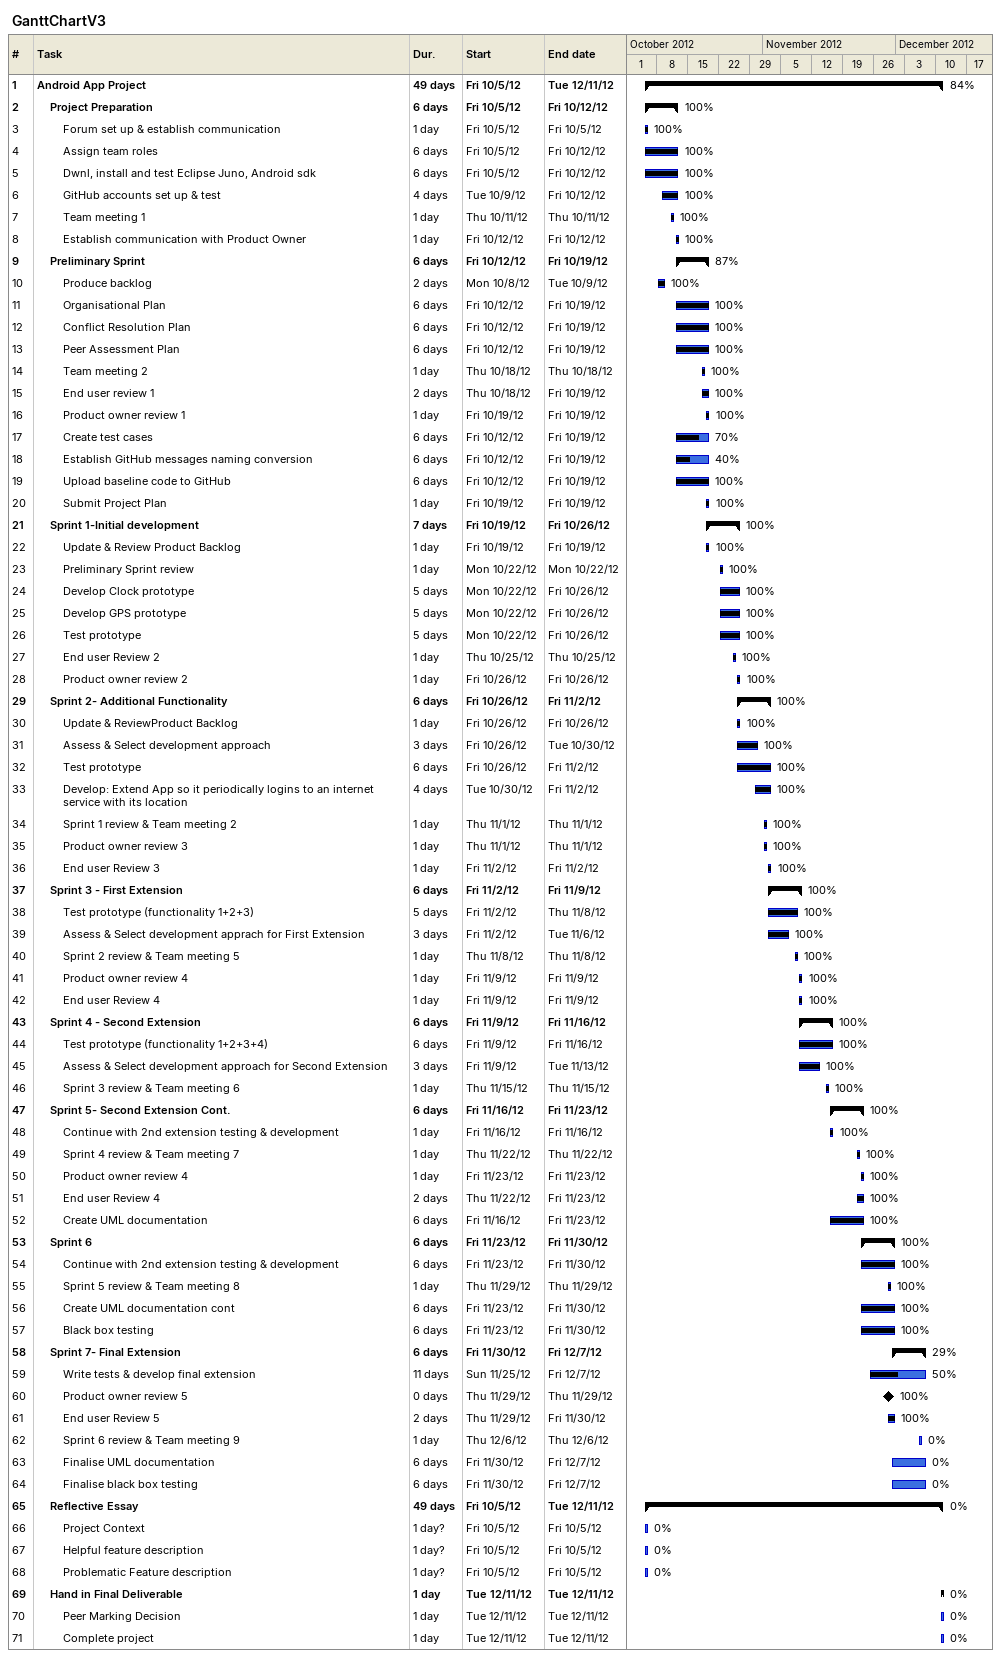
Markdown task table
GanttChartV3

| ID | Level | Task | Duration | Start | Finish | % complete |
|---|---|---|---|---|---|---|
| 1 | 1 | **Android App Project** | 49d | 2012-10-05 | 2012-12-11 | 84 |
| 2 | 2 | **Project Preparation** | 6d | 2012-10-05 | 2012-10-12 | 100 |
| 3 | 3 | Forum set up & establish communication | 1d | 2012-10-05 | 2012-10-05 | 100 |
| 4 | 3 | Assign team roles | 6d | 2012-10-05 | 2012-10-12 | 100 |
| 5 | 3 | Dwnl, install and test Eclipse Juno, Android sdk | 6d | 2012-10-05 | 2012-10-12 | 100 |
| 6 | 3 | GitHub accounts set up & test | 4d | 2012-10-09 | 2012-10-12 | 100 |
| 7 | 3 | Team meeting 1 | 1d | 2012-10-11 | 2012-10-11 | 100 |
| 8 | 3 | Establish communication with Product Owner | 1d | 2012-10-12 | 2012-10-12 | 100 |
| 9 | 2 | **Preliminary Sprint** | 6d | 2012-10-12 | 2012-10-19 | 87 |
| 10 | 3 | Produce backlog | 2d | 2012-10-08 | 2012-10-09 | 100 |
| 11 | 3 | Organisational Plan | 6d | 2012-10-12 | 2012-10-19 | 100 |
| 12 | 3 | Conflict Resolution Plan | 6d | 2012-10-12 | 2012-10-19 | 100 |
| 13 | 3 | Peer Assessment Plan | 6d | 2012-10-12 | 2012-10-19 | 100 |
| 14 | 3 | Team meeting 2 | 1d | 2012-10-18 | 2012-10-18 | 100 |
| 15 | 3 | End user review 1 | 2d | 2012-10-18 | 2012-10-19 | 100 |
| 16 | 3 | Product owner review 1 | 1d | 2012-10-19 | 2012-10-19 | 100 |
| 17 | 3 | Create test cases | 6d | 2012-10-12 | 2012-10-19 | 70 |
| 18 | 3 | Establish GitHub messages naming conversion | 6d | 2012-10-12 | 2012-10-19 | 40 |
| 19 | 3 | Upload baseline code to GitHub | 6d | 2012-10-12 | 2012-10-19 | 100 |
| 20 | 3 | Submit Project Plan | 1d | 2012-10-19 | 2012-10-19 | 100 |
| 21 | 2 | **Sprint 1-Initial development** | 7d | 2012-10-19 | 2012-10-26 | 100 |
| 22 | 3 | Update & Review Product Backlog | 1d | 2012-10-19 | 2012-10-19 | 100 |
| 23 | 3 | Preliminary Sprint review | 1d | 2012-10-22 | 2012-10-22 | 100 |
| 24 | 3 | Develop Clock prototype | 5d | 2012-10-22 | 2012-10-26 | 100 |
| 25 | 3 | Develop GPS prototype | 5d | 2012-10-22 | 2012-10-26 | 100 |
| 26 | 3 | Test prototype | 5d | 2012-10-22 | 2012-10-26 | 100 |
| 27 | 3 | End user Review 2 | 1d | 2012-10-25 | 2012-10-25 | 100 |
| 28 | 3 | Product owner review 2 | 1d | 2012-10-26 | 2012-10-26 | 100 |
| 29 | 2 | **Sprint 2- Additional Functionality** | 6d | 2012-10-26 | 2012-11-02 | 100 |
| 30 | 3 | Update & ReviewProduct Backlog | 1d | 2012-10-26 | 2012-10-26 | 100 |
| 31 | 3 | Assess & Select development approach | 3d | 2012-10-26 | 2012-10-30 | 100 |
| 32 | 3 | Test prototype | 6d | 2012-10-26 | 2012-11-02 | 100 |
| 33 | 3 | Develop: Extend App so it periodically logins to an internet service with its location | 4d | 2012-10-30 | 2012-11-02 | 100 |
| 34 | 3 | Sprint 1 review & Team meeting 2 | 1d | 2012-11-01 | 2012-11-01 | 100 |
| 35 | 3 | Product owner review 3 | 1d | 2012-11-01 | 2012-11-01 | 100 |
| 36 | 3 | End user Review 3 | 1d | 2012-11-02 | 2012-11-02 | 100 |
| 37 | 2 | **Sprint 3 - First Extension** | 6d | 2012-11-02 | 2012-11-09 | 100 |
| 38 | 3 | Test prototype (functionality 1+2+3) | 5d | 2012-11-02 | 2012-11-08 | 100 |
| 39 | 3 | Assess & Select development apprach for First Extension | 3d | 2012-11-02 | 2012-11-06 | 100 |
| 40 | 3 | Sprint 2 review & Team meeting 5 | 1d | 2012-11-08 | 2012-11-08 | 100 |
| 41 | 3 | Product owner review 4 | 1d | 2012-11-09 | 2012-11-09 | 100 |
| 42 | 3 | End user Review 4 | 1d | 2012-11-09 | 2012-11-09 | 100 |
| 43 | 2 | **Sprint 4 - Second Extension** | 6d | 2012-11-09 | 2012-11-16 | 100 |
| 44 | 3 | Test prototype (functionality 1+2+3+4) | 6d | 2012-11-09 | 2012-11-16 | 100 |
| 45 | 3 | Assess & Select development approach for Second Extension | 3d | 2012-11-09 | 2012-11-13 | 100 |
| 46 | 3 | Sprint 3 review & Team meeting 6 | 1d | 2012-11-15 | 2012-11-15 | 100 |
| 47 | 2 | **Sprint 5- Second Extension Cont.** | 6d | 2012-11-16 | 2012-11-23 | 100 |
| 48 | 3 | Continue with 2nd extension testing & development | 1d | 2012-11-16 | 2012-11-16 | 100 |
| 49 | 3 | Sprint 4 review & Team meeting 7 | 1d | 2012-11-22 | 2012-11-22 | 100 |
| 50 | 3 | Product owner review 4 | 1d | 2012-11-23 | 2012-11-23 | 100 |
| 51 | 3 | End user Review 4 | 2d | 2012-11-22 | 2012-11-23 | 100 |
| 52 | 3 | Create UML documentation | 6d | 2012-11-16 | 2012-11-23 | 100 |
| 53 | 2 | **Sprint 6** | 6d | 2012-11-23 | 2012-11-30 | 100 |
| 54 | 3 | Continue with 2nd extension testing & development | 6d | 2012-11-23 | 2012-11-30 | 100 |
| 55 | 3 | Sprint 5 review & Team meeting 8 | 1d | 2012-11-29 | 2012-11-29 | 100 |
| 56 | 3 | Create UML documentation cont | 6d | 2012-11-23 | 2012-11-30 | 100 |
| 57 | 3 | Black box testing | 6d | 2012-11-23 | 2012-11-30 | 100 |
| 58 | 2 | **Sprint 7- Final Extension** | 6d | 2012-11-30 | 2012-12-07 | 29 |
| 59 | 3 | Write tests & develop final extension | 11d | 2012-11-25 | 2012-12-07 | 50 |
| 60 | 3 | Product owner review 5 | 0d | 2012-11-29 | 2012-11-29 | 100 |
| 61 | 3 | End user Review 5 | 2d | 2012-11-29 | 2012-11-30 | 100 |
| 62 | 3 | Sprint 6 review & Team meeting 9 | 1d | 2012-12-06 | 2012-12-06 | 0 |
| 63 | 3 | Finalise UML documentation | 6d | 2012-11-30 | 2012-12-07 | 0 |
| 64 | 3 | Finalise black box testing | 6d | 2012-11-30 | 2012-12-07 | 0 |
| 65 | 2 | **Reflective Essay** | 49d | 2012-10-05 | 2012-12-11 | 0 |
| 66 | 3 | Project Context | 1d? | 2012-10-05 | 2012-10-05 | 0 |
| 67 | 3 | Helpful feature description | 1d? | 2012-10-05 | 2012-10-05 | 0 |
| 68 | 3 | Problematic Feature description | 1d? | 2012-10-05 | 2012-10-05 | 0 |
| 69 | 2 | **Hand in Final Deliverable** | 1d | 2012-12-11 | 2012-12-11 | 0 |
| 70 | 3 | Peer Marking Decision | 1d | 2012-12-11 | 2012-12-11 | 0 |
| 71 | 3 | Complete project | 1d | 2012-12-11 | 2012-12-11 | 0 |
